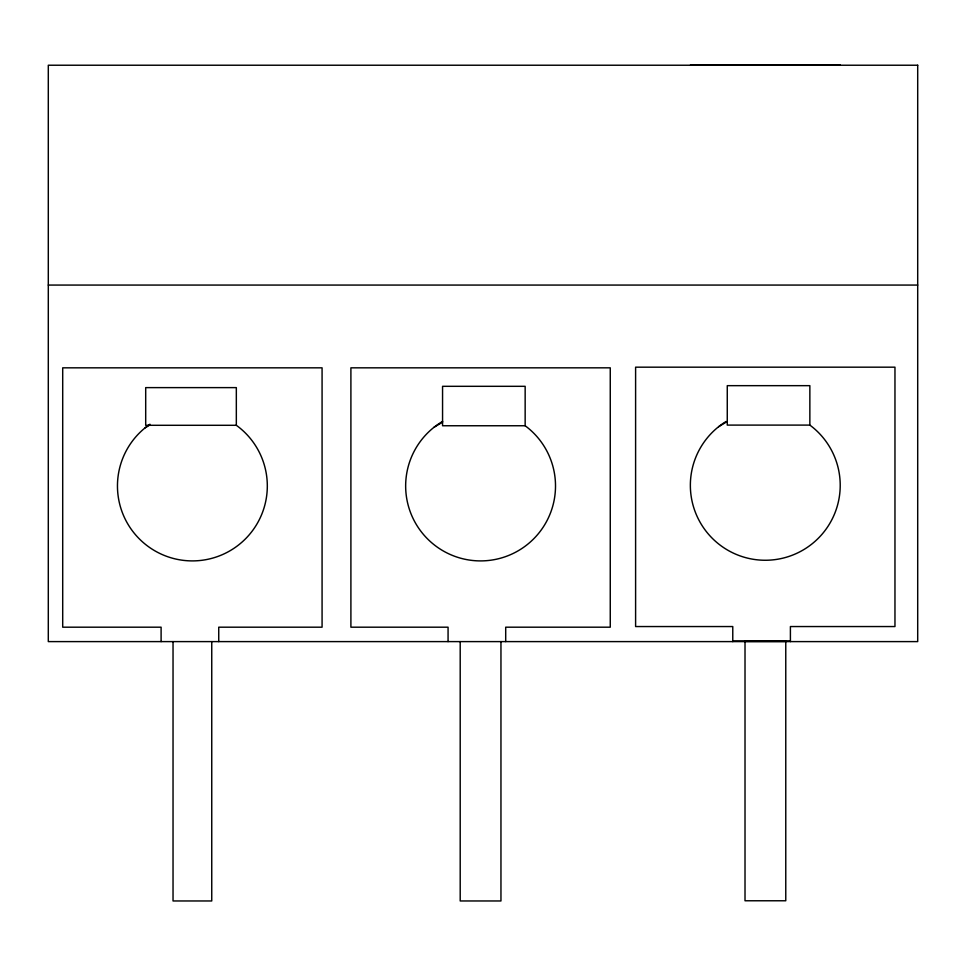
<?xml version="1.0" encoding="UTF-8"?>
<svg xmlns="http://www.w3.org/2000/svg" width="966" height="966" viewBox="0 0 966 966"><rect width="100%" height="100%" fill="white"/><g stroke="black" fill="none" stroke-linecap="round" stroke-linejoin="round"><path stroke-width="1.45" d="M145.142 427.829L149.271 425.294M433.939 427.334L442.561 422.154M718.644 426.694L727.265 421.514M690.461 65.036L840.323 65.036M48.3 285.067L917.7 285.067M809.858 425.1L727.265 425.1L727.265 385.663L809.858 385.663L809.858 425.1A74.925 74.925 0 0 1 819.349 537.205A74.925 74.925 0 0 1 706.955 532.363A74.925 74.925 0 0 1 726.046 421.502M236.332 425.294L145.697 425.294L145.697 387.62L236.332 387.62L236.332 425.294A74.925 74.925 0 0 1 247.682 536.541A74.925 74.925 0 0 1 135.868 535.164A74.925 74.925 0 0 1 149.959 424.219M525.154 425.752L442.561 425.752L442.561 386.315L525.154 386.315L525.154 425.752A74.925 74.925 0 0 1 534.295 538.219A74.925 74.925 0 0 1 421.623 532.218A74.925 74.925 0 0 1 442.645 421.369M732.771 640.953L790.405 640.953M790.405 641.605L790.405 626.548L894.963 626.548L894.963 367.177L635.604 367.177L635.604 626.548L732.771 626.548L732.771 641.605M505.701 641.605L505.701 627.188L610.258 627.188L610.258 367.829L350.9 367.829L350.9 627.188L448.067 627.188L448.067 641.605M500.956 641.605L500.956 900.964L460.202 900.964L460.202 641.605M218.739 641.605L218.739 627.188L322.076 627.188L322.076 367.829L62.705 367.829L62.705 627.188L161.105 627.188L161.105 641.605M211.747 641.605L211.747 900.964L173.035 900.964L173.035 641.605M917.7 65.229L48.3 65.229L48.3 641.605L917.7 641.605L917.7 65.229M785.769 641.4L745.015 641.4L745.015 900.771L785.769 900.771L785.769 641.4"/></g></svg>
